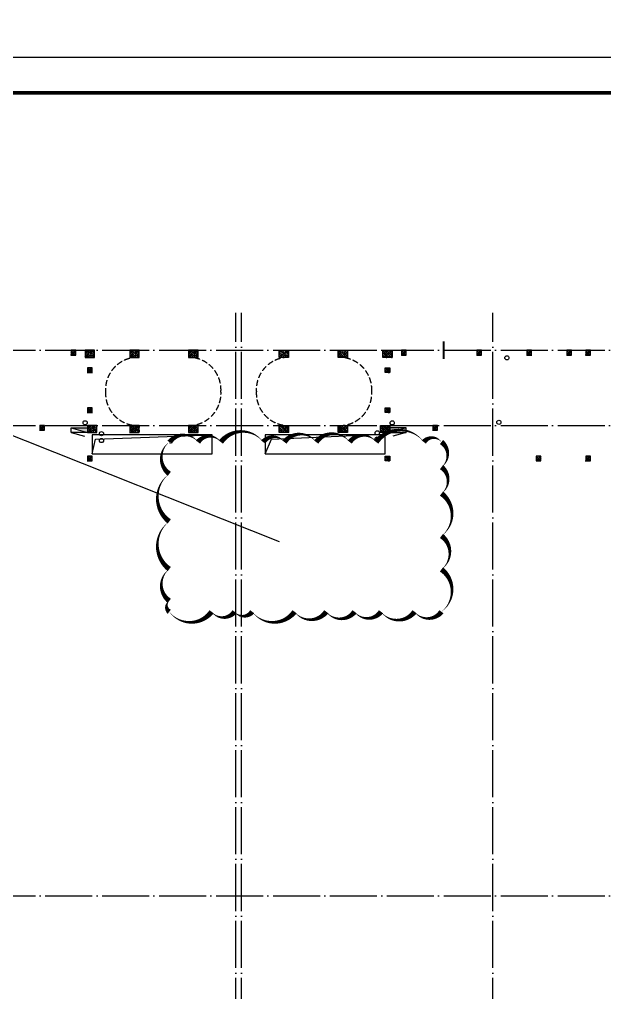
# Model space of a CAD drawing. Extents: x 6843040 to 15500510, y -6507076 to -4940511.
# Drawn here: x 8423146 to 8448012, y -5514608 to -5473236 of the extents above; entities that cross this region are included whole.
import ezdxf

# ---------------------------------------------------------------- set-up
doc = ezdxf.new("R2010")
doc.units = 0
doc.header["$LTSCALE"] = 1000
doc.header["$MEASUREMENT"] = 0
doc.linetypes.add('DASH', pattern=[0.35, 0.25, -0.1])
doc.linetypes.add('DOTE', pattern=[2.42, 2, -0.2, 0.02, -0.2])
for name, color, linetype in [('COLUMN', 10, 'Continuous'), ('DIM_IDEN', 3, 'Continuous'), ('DOTE', 8, 'DOTE'), ('E_LINE_6', 11, 'Continuous'), ('EQUIP_消火栓', 7, 'Continuous'), ('FLOOR', 9, 'Continuous'), ('plan-1', 40, 'Continuous'), ('PUB_HATCH', 8, 'Continuous'), ('PUB_TITLE', 4, 'Continuous'), ('VPIPE-消防', 1, 'Continuous'), ('VPIPE-雨水', 4, 'Continuous'), ('建筑细线', 5, 'Continuous')]:
    doc.layers.add(name, color=color, linetype=linetype)
doc.layers.add('DIM_MODI', color=6, linetype='Continuous', plot=False)
pattern_1 = [(134.999998, (-1383999.98, 14642.64), (-44.194175, -44.194172), []), (140, (-1383999.98, 14642.64), (15.68804, 179.315045), [18.75, -206.25]), (85, (-1383999.98, 14642.64), (-188.048035, -34.68783), [15, -165]), (190.4514, (-1383998.67, 14657.58), (-172.35988, 144.62735), [15.93505, -175.28553]), (136.1842, (-1384049.98, 14642.64), (41.37976, 266.81026), [28.125, -309.375]), (186.6356, (-1384046.53, 14664.87), (-243.52946, 233.66568), [23.90257, -262.92825]), (81.1842, (-1384049.98, 14642.64), (-243.52964, 233.6655), [22.5, -247.5]), (111, (-1384037.48, 14667.64), (100.65473, 149.22676), [18.75, -206.25]), (56, (-1384037.48, 14667.64), (-181.28751, 60.82884), [15, -165]), (161.4514, (-1384029.1, 14680.07), (-80.63262, 210.05566), [15.93505, -175.28553]), (127.499998, (-1383999.98, 14642.64), (-83.223463, 3.039967), [0, -163, 0, -167.5, 0, -165.625]), (97.499998, (-1383999.98, 14642.64), (-98.602926, 65.767388), [0, -95.5, 0, -159.25, 0, -63.125]), (57.499998, (-1383999.98, 14586.89), (5.638722, 133.455609), [0, -62.5, 0, -195, 0, -258.75]), (47.499998, (-1383999.98, 14561.89), (-25.02624, 145.796543), [0, -81.25, 0, -129.5, 0, -183.75])]
pattern_2 = [(134.999998, (-1383999.98, 12942.64), (-44.194175, -44.194172), []), (140, (-1383999.98, 12942.64), (15.68804, 179.315045), [18.75, -206.25]), (85, (-1383999.98, 12942.64), (-188.048035, -34.68783), [15, -165]), (190.4514, (-1383998.67, 12957.58), (-172.35988, 144.62735), [15.93505, -175.28553]), (136.1842, (-1384049.98, 12942.64), (41.37976, 266.81026), [28.125, -309.375]), (186.6356, (-1384046.53, 12964.87), (-243.52946, 233.66568), [23.90257, -262.92825]), (81.1842, (-1384049.98, 12942.64), (-243.52964, 233.6655), [22.5, -247.5]), (111, (-1384037.48, 12967.64), (100.65473, 149.22676), [18.75, -206.25]), (56, (-1384037.48, 12967.64), (-181.28751, 60.82884), [15, -165]), (161.4514, (-1384029.1, 12980.07), (-80.63262, 210.05566), [15.93505, -175.28553]), (127.499998, (-1383999.98, 12942.64), (-83.223463, 3.039967), [0, -163, 0, -167.5, 0, -165.625]), (97.499998, (-1383999.98, 12942.64), (-98.602926, 65.767388), [0, -95.5, 0, -159.25, 0, -63.125]), (57.499998, (-1383999.98, 12886.89), (5.638722, 133.455609), [0, -62.5, 0, -195, 0, -258.75]), (47.499998, (-1383999.98, 12861.89), (-25.02624, 145.796543), [0, -81.25, 0, -129.5, 0, -183.75])]
pattern_3 = [(134.999998, (-1383999.98, 12092.64), (-44.194175, -44.194172), []), (140, (-1383999.98, 12092.64), (15.68804, 179.315045), [18.75, -206.25]), (85, (-1383999.98, 12092.64), (-188.048035, -34.68783), [15, -165]), (190.4514, (-1383998.67, 12107.58), (-172.35988, 144.62735), [15.93505, -175.28553]), (136.1842, (-1384049.98, 12092.64), (41.37976, 266.81026), [28.125, -309.375]), (186.6356, (-1384046.53, 12114.87), (-243.52946, 233.66568), [23.90257, -262.92825]), (81.1842, (-1384049.98, 12092.64), (-243.52964, 233.6655), [22.5, -247.5]), (111, (-1384037.48, 12117.64), (100.65473, 149.22676), [18.75, -206.25]), (56, (-1384037.48, 12117.64), (-181.28751, 60.82884), [15, -165]), (161.4514, (-1384029.1, 12130.07), (-80.63262, 210.05566), [15.93505, -175.28553]), (127.499998, (-1383999.98, 12092.64), (-83.223463, 3.039967), [0, -163, 0, -167.5, 0, -165.625]), (97.499998, (-1383999.98, 12092.64), (-98.602926, 65.767388), [0, -95.5, 0, -159.25, 0, -63.125]), (57.499998, (-1383999.98, 12036.89), (5.638722, 133.455609), [0, -62.5, 0, -195, 0, -258.75]), (47.499998, (-1383999.98, 12011.89), (-25.02624, 145.796543), [0, -81.25, 0, -129.5, 0, -183.75])]
pattern_4 = [(134.999998, (-1384100.3, 15292.64), (-44.194175, -44.194172), []), (140, (-1384100.3, 15292.64), (15.68804, 179.315045), [18.75, -206.25]), (85, (-1384100.3, 15292.64), (-188.048035, -34.68783), [15, -165]), (190.4514, (-1384099, 15307.58), (-172.35988, 144.62735), [15.93505, -175.28553]), (136.1842, (-1384150.3, 15292.64), (41.37976, 266.81026), [28.125, -309.375]), (186.6356, (-1384146.85, 15314.87), (-243.52946, 233.66568), [23.90257, -262.92825]), (81.1842, (-1384150.3, 15292.64), (-243.52964, 233.6655), [22.5, -247.5]), (111, (-1384137.8, 15317.64), (100.65473, 149.22676), [18.75, -206.25]), (56, (-1384137.8, 15317.64), (-181.28751, 60.82884), [15, -165]), (161.4514, (-1384129.42, 15330.07), (-80.63262, 210.05566), [15.93505, -175.28553]), (127.499998, (-1384100.3, 15292.64), (-83.223463, 3.039967), [0, -163, 0, -167.5, 0, -165.625]), (97.499998, (-1384100.3, 15292.64), (-98.602926, 65.767388), [0, -95.5, 0, -159.25, 0, -63.125]), (57.499998, (-1384100.3, 15236.89), (5.638722, 133.455609), [0, -62.5, 0, -195, 0, -258.75]), (47.499998, (-1384100.3, 15211.89), (-25.02624, 145.796543), [0, -81.25, 0, -129.5, 0, -183.75])]
pattern_5 = [(134.999998, (-1382200.3, 15292.64), (-44.194175, -44.194172), []), (140, (-1382200.3, 15292.64), (15.68804, 179.315045), [18.75, -206.25]), (85, (-1382200.3, 15292.64), (-188.048035, -34.68783), [15, -165]), (190.4514, (-1382199, 15307.58), (-172.35988, 144.62735), [15.93505, -175.28553]), (136.1842, (-1382250.3, 15292.64), (41.37976, 266.81026), [28.125, -309.375]), (186.6356, (-1382246.85, 15314.87), (-243.52946, 233.66568), [23.90257, -262.92825]), (81.1842, (-1382250.3, 15292.64), (-243.52964, 233.6655), [22.5, -247.5]), (111, (-1382237.8, 15317.64), (100.65473, 149.22676), [18.75, -206.25]), (56, (-1382237.8, 15317.64), (-181.28751, 60.82884), [15, -165]), (161.4514, (-1382229.42, 15330.07), (-80.63262, 210.05566), [15.93505, -175.28553]), (127.499998, (-1382200.3, 15292.64), (-83.223463, 3.039967), [0, -163, 0, -167.5, 0, -165.625]), (97.499998, (-1382200.3, 15292.64), (-98.602926, 65.767388), [0, -95.5, 0, -159.25, 0, -63.125]), (57.499998, (-1382200.3, 15236.89), (5.638722, 133.455609), [0, -62.5, 0, -195, 0, -258.75]), (47.499998, (-1382200.3, 15211.89), (-25.02624, 145.796543), [0, -81.25, 0, -129.5, 0, -183.75])]
pattern_6 = [(134.999998, (-1382200.3, 12092.64), (-44.194175, -44.194172), []), (140, (-1382200.3, 12092.64), (15.68804, 179.315045), [18.75, -206.25]), (85, (-1382200.3, 12092.64), (-188.048035, -34.68783), [15, -165]), (190.4514, (-1382199, 12107.58), (-172.35988, 144.62735), [15.93505, -175.28553]), (136.1842, (-1382250.3, 12092.64), (41.37976, 266.81026), [28.125, -309.375]), (186.6356, (-1382246.85, 12114.87), (-243.52946, 233.66568), [23.90257, -262.92825]), (81.1842, (-1382250.3, 12092.64), (-243.52964, 233.6655), [22.5, -247.5]), (111, (-1382237.8, 12117.64), (100.65473, 149.22676), [18.75, -206.25]), (56, (-1382237.8, 12117.64), (-181.28751, 60.82884), [15, -165]), (161.4514, (-1382229.42, 12130.07), (-80.63262, 210.05566), [15.93505, -175.28553]), (127.499998, (-1382200.3, 12092.64), (-83.223463, 3.039967), [0, -163, 0, -167.5, 0, -165.625]), (97.499998, (-1382200.3, 12092.64), (-98.602926, 65.767388), [0, -95.5, 0, -159.25, 0, -63.125]), (57.499998, (-1382200.3, 12036.89), (5.638722, 133.455609), [0, -62.5, 0, -195, 0, -258.75]), (47.499998, (-1382200.3, 12011.89), (-25.02624, 145.796543), [0, -81.25, 0, -129.5, 0, -183.75])]
pattern_7 = [(134.999998, (-1379700.3, 15292.64), (-44.194175, -44.194172), []), (140, (-1379700.3, 15292.64), (15.68804, 179.315045), [18.75, -206.25]), (85, (-1379700.3, 15292.64), (-188.048035, -34.68783), [15, -165]), (190.4514, (-1379699, 15307.58), (-172.35988, 144.62735), [15.93505, -175.28553]), (136.1842, (-1379750.3, 15292.64), (41.37976, 266.81026), [28.125, -309.375]), (186.6356, (-1379746.85, 15314.87), (-243.52946, 233.66568), [23.90257, -262.92825]), (81.1842, (-1379750.3, 15292.64), (-243.52964, 233.6655), [22.5, -247.5]), (111, (-1379737.8, 15317.64), (100.65473, 149.22676), [18.75, -206.25]), (56, (-1379737.8, 15317.64), (-181.28751, 60.82884), [15, -165]), (161.4514, (-1379729.41, 15330.07), (-80.63262, 210.05566), [15.93505, -175.28553]), (127.499998, (-1379700.3, 15292.64), (-83.223463, 3.039967), [0, -163, 0, -167.5, 0, -165.625]), (97.499998, (-1379700.3, 15292.64), (-98.602926, 65.767388), [0, -95.5, 0, -159.25, 0, -63.125]), (57.499998, (-1379700.3, 15236.89), (5.638722, 133.455609), [0, -62.5, 0, -195, 0, -258.75]), (47.499998, (-1379700.3, 15211.89), (-25.02624, 145.796543), [0, -81.25, 0, -129.5, 0, -183.75])]
pattern_8 = [(134.999998, (-1379700.3, 12092.64), (-44.194175, -44.194172), []), (140, (-1379700.3, 12092.64), (15.68804, 179.315045), [18.75, -206.25]), (85, (-1379700.3, 12092.64), (-188.048035, -34.68783), [15, -165]), (190.4514, (-1379699, 12107.58), (-172.35988, 144.62735), [15.93505, -175.28553]), (136.1842, (-1379750.3, 12092.64), (41.37976, 266.81026), [28.125, -309.375]), (186.6356, (-1379746.85, 12114.87), (-243.52946, 233.66568), [23.90257, -262.92825]), (81.1842, (-1379750.3, 12092.64), (-243.52964, 233.6655), [22.5, -247.5]), (111, (-1379737.8, 12117.64), (100.65473, 149.22676), [18.75, -206.25]), (56, (-1379737.8, 12117.64), (-181.28751, 60.82884), [15, -165]), (161.4514, (-1379729.41, 12130.07), (-80.63262, 210.05566), [15.93505, -175.28553]), (127.499998, (-1379700.3, 12092.64), (-83.223463, 3.039967), [0, -163, 0, -167.5, 0, -165.625]), (97.499998, (-1379700.3, 12092.64), (-98.602926, 65.767388), [0, -95.5, 0, -159.25, 0, -63.125]), (57.499998, (-1379700.3, 12036.89), (5.638722, 133.455609), [0, -62.5, 0, -195, 0, -258.75]), (47.499998, (-1379700.3, 12011.89), (-25.02624, 145.796543), [0, -81.25, 0, -129.5, 0, -183.75])]

# ---------------------------------------------------------------- blocks, each defined once
blk = doc.blocks.new('二层墙剖切符号')
at = {"layer": 'DIM_IDEN', "const_width": 75}
blk.add_lwpolyline([(7722709, -5487675), (7722709, -5486925)], dxfattribs=at)
blk = doc.blocks.new('3~4构造柱')
at = {"layer": 'PUB_HATCH'}
h = blk.add_hatch(dxfattribs=at)
h.set_pattern_fill('钢筋混凝土', color=256, scale=25, angle=90, style=0)
h.set_pattern_definition([(134.999998, (-1384700.3, 15392.63), (-44.194175, -44.194172), []), (140, (-1384700.3, 15392.63), (15.68804, 179.315045), [18.75, -206.25]), (85, (-1384700.3, 15392.63), (-188.048035, -34.68783), [15, -165]), (190.4514, (-1384699, 15407.57), (-172.35988, 144.62735), [15.93505, -175.28553]), (136.1842, (-1384750.3, 15392.63), (41.37976, 266.81026), [28.125, -309.375]), (186.6356, (-1384746.85, 15414.86), (-243.52946, 233.66568), [23.90257, -262.92825]), (81.1842, (-1384750.3, 15392.63), (-243.52964, 233.6655), [22.5, -247.5]), (111, (-1384737.8, 15417.63), (100.65473, 149.22676), [18.75, -206.25]), (56, (-1384737.8, 15417.63), (-181.28751, 60.82884), [15, -165]), (161.4514, (-1384729.41, 15430.07), (-80.63262, 210.05566), [15.93505, -175.28553]), (127.499998, (-1384700.3, 15392.63), (-83.223463, 3.039967), [0, -163, 0, -167.5, 0, -165.625]), (97.499998, (-1384700.3, 15392.63), (-98.602926, 65.767388), [0, -95.5, 0, -159.25, 0, -63.125]), (57.499998, (-1384700.3, 15336.88), (5.638722, 133.455609), [0, -62.5, 0, -195, 0, -258.75]), (47.499998, (-1384700.3, 15311.88), (-25.02624, 145.796543), [0, -81.25, 0, -129.5, 0, -183.75])])
edge = h.paths.add_edge_path()
edge.add_line((-1078284, 282874), (-1078484, 282874))
edge.add_line((-1078284, 282874), (-1078284, 283074))
edge.add_line((-1078284, 283074), (-1078484, 283074))
edge.add_line((-1078484, 283074), (-1078484, 282874))
h = blk.add_hatch(dxfattribs=at)
h.set_pattern_fill('钢筋混凝土', color=256, scale=25, angle=90, style=0)
h.set_pattern_definition(pattern_4)
edge = h.paths.add_edge_path()
edge.add_line((-1077484, 282774), (-1077884, 282774))
edge.add_line((-1077484, 282774), (-1077484, 283074))
edge.add_line((-1077484, 283074), (-1077884, 283074))
edge.add_line((-1077884, 283074), (-1077884, 282774))
h = blk.add_hatch(dxfattribs=at)
h.set_pattern_fill('钢筋混凝土', color=256, scale=25, angle=90, style=0)
h.set_pattern_definition(pattern_5)
edge = h.paths.add_edge_path()
edge.add_line((-1075584, 282774), (-1075984, 282774))
edge.add_line((-1075584, 282774), (-1075584, 283074))
edge.add_line((-1075584, 283074), (-1075984, 283074))
edge.add_line((-1075984, 283074), (-1075984, 282774))
h = blk.add_hatch(dxfattribs=at)
h.set_pattern_fill('钢筋混凝土', color=256, scale=25, angle=90, style=0)
h.set_pattern_definition(pattern_7)
edge = h.paths.add_edge_path()
edge.add_line((-1073084, 282774), (-1073484, 282774))
edge.add_line((-1073084, 282774), (-1073084, 283074))
edge.add_line((-1073084, 283074), (-1073484, 283074))
edge.add_line((-1073484, 283074), (-1073484, 282774))
h = blk.add_hatch(dxfattribs=at)
h.set_pattern_fill('钢筋混凝土', color=256, scale=25, angle=90, style=0)
h.set_pattern_definition(pattern_7)
edge = h.paths.add_edge_path()
edge.add_line((-1069634, 282774), (-1069234, 282774))
edge.add_line((-1069634, 282774), (-1069634, 283074))
edge.add_line((-1069634, 283074), (-1069234, 283074))
edge.add_line((-1069234, 283074), (-1069234, 282774))
h = blk.add_hatch(dxfattribs=at)
h.set_pattern_fill('钢筋混凝土', color=256, scale=25, angle=90, style=0)
h.set_pattern_definition(pattern_5)
edge = h.paths.add_edge_path()
edge.add_line((-1067134, 282774), (-1066734, 282774))
edge.add_line((-1067134, 282774), (-1067134, 283074))
edge.add_line((-1067134, 283074), (-1066734, 283074))
edge.add_line((-1066734, 283074), (-1066734, 282774))
h = blk.add_hatch(dxfattribs=at)
h.set_pattern_fill('钢筋混凝土', color=256, scale=25, angle=90, style=0)
h.set_pattern_definition(pattern_4)
edge = h.paths.add_edge_path()
edge.add_line((-1065234, 282774), (-1064834, 282774))
edge.add_line((-1065234, 282774), (-1065234, 283074))
edge.add_line((-1065234, 283074), (-1064834, 283074))
edge.add_line((-1064834, 283074), (-1064834, 282774))
h = blk.add_hatch(dxfattribs=at)
h.set_pattern_fill('钢筋混凝土', color=256, scale=25, angle=90, style=0)
h.set_pattern_definition([(134.999998, (-1370650.3, 15392.63), (-44.194175, -44.194172), []), (140, (-1370650.3, 15392.63), (15.68804, 179.315045), [18.75, -206.25]), (85, (-1370650.3, 15392.63), (-188.048035, -34.68783), [15, -165]), (190.4514, (-1370649, 15407.57), (-172.35988, 144.62735), [15.93505, -175.28553]), (136.1842, (-1370700.3, 15392.63), (41.37976, 266.81026), [28.125, -309.375]), (186.6356, (-1370696.85, 15414.86), (-243.52946, 233.66568), [23.90257, -262.92825]), (81.1842, (-1370700.3, 15392.63), (-243.52964, 233.6655), [22.5, -247.5]), (111, (-1370687.8, 15417.63), (100.65473, 149.22676), [18.75, -206.25]), (56, (-1370687.8, 15417.63), (-181.28751, 60.82884), [15, -165]), (161.4514, (-1370679.42, 15430.07), (-80.63262, 210.05566), [15.93505, -175.28553]), (127.499998, (-1370650.3, 15392.63), (-83.223463, 3.039967), [0, -163, 0, -167.5, 0, -165.625]), (97.499998, (-1370650.3, 15392.63), (-98.602926, 65.767388), [0, -95.5, 0, -159.25, 0, -63.125]), (57.499998, (-1370650.3, 15336.88), (5.638722, 133.455609), [0, -62.5, 0, -195, 0, -258.75]), (47.499998, (-1370650.3, 15311.88), (-25.02624, 145.796543), [0, -81.25, 0, -129.5, 0, -183.75])])
edge = h.paths.add_edge_path()
edge.add_line((-1064234, 282874), (-1064434, 282874))
edge.add_line((-1064234, 282874), (-1064234, 283074))
edge.add_line((-1064234, 283074), (-1064434, 283074))
edge.add_line((-1064434, 283074), (-1064434, 282874))
h = blk.add_hatch(dxfattribs=at)
h.set_pattern_fill('钢筋混凝土', color=256, scale=25, angle=90, style=0)
h.set_pattern_definition([(134.999998, (-1367450.3, 15392.63), (-44.194175, -44.194172), []), (140, (-1367450.3, 15392.63), (15.68804, 179.315045), [18.75, -206.25]), (85, (-1367450.3, 15392.63), (-188.048035, -34.68783), [15, -165]), (190.4514, (-1367449, 15407.57), (-172.35988, 144.62735), [15.93505, -175.28553]), (136.1842, (-1367500.3, 15392.63), (41.37976, 266.81026), [28.125, -309.375]), (186.6356, (-1367496.85, 15414.86), (-243.52946, 233.66568), [23.90257, -262.92825]), (81.1842, (-1367500.3, 15392.63), (-243.52964, 233.6655), [22.5, -247.5]), (111, (-1367487.8, 15417.63), (100.65473, 149.22676), [18.75, -206.25]), (56, (-1367487.8, 15417.63), (-181.28751, 60.82884), [15, -165]), (161.4514, (-1367479.42, 15430.07), (-80.63262, 210.05566), [15.93505, -175.28553]), (127.499998, (-1367450.3, 15392.63), (-83.223463, 3.039967), [0, -163, 0, -167.5, 0, -165.625]), (97.499998, (-1367450.3, 15392.63), (-98.602926, 65.767388), [0, -95.5, 0, -159.25, 0, -63.125]), (57.499998, (-1367450.3, 15336.88), (5.638722, 133.455609), [0, -62.5, 0, -195, 0, -258.75]), (47.499998, (-1367450.3, 15311.88), (-25.02624, 145.796543), [0, -81.25, 0, -129.5, 0, -183.75])])
edge = h.paths.add_edge_path()
edge.add_line((-1061034, 282874), (-1061234, 282874))
edge.add_line((-1061034, 282874), (-1061034, 283074))
edge.add_line((-1061034, 283074), (-1061234, 283074))
edge.add_line((-1061234, 283074), (-1061234, 282874))
h = blk.add_hatch(dxfattribs=at)
h.set_pattern_fill('钢筋混凝土', color=256, scale=25, angle=90, style=0)
h.set_pattern_definition([(134.999998, (-1365325.3, 15392.64), (-44.194175, -44.194172), []), (140, (-1365325.3, 15392.64), (15.68804, 179.315045), [18.75, -206.25]), (85, (-1365325.3, 15392.64), (-188.048035, -34.68783), [15, -165]), (190.4514, (-1365324, 15407.58), (-172.35988, 144.62735), [15.93505, -175.28553]), (136.1842, (-1365375.3, 15392.64), (41.37976, 266.81026), [28.125, -309.375]), (186.6356, (-1365371.85, 15414.87), (-243.52946, 233.66568), [23.90257, -262.92825]), (81.1842, (-1365375.3, 15392.64), (-243.52964, 233.6655), [22.5, -247.5]), (111, (-1365362.8, 15417.64), (100.65473, 149.22676), [18.75, -206.25]), (56, (-1365362.8, 15417.64), (-181.28751, 60.82884), [15, -165]), (161.4514, (-1365354.41, 15430.07), (-80.63262, 210.05566), [15.93505, -175.28553]), (127.499998, (-1365325.3, 15392.64), (-83.223463, 3.039967), [0, -163, 0, -167.5, 0, -165.625]), (97.499998, (-1365325.3, 15392.64), (-98.602926, 65.767388), [0, -95.5, 0, -159.25, 0, -63.125]), (57.499998, (-1365325.3, 15336.89), (5.638722, 133.455609), [0, -62.5, 0, -195, 0, -258.75]), (47.499998, (-1365325.3, 15311.89), (-25.02624, 145.796543), [0, -81.25, 0, -129.5, 0, -183.75])])
edge = h.paths.add_edge_path()
edge.add_line((-1058909, 282874), (-1059109, 282874))
edge.add_line((-1058909, 282874), (-1058909, 283074))
edge.add_line((-1058909, 283074), (-1059109, 283074))
edge.add_line((-1059109, 283074), (-1059109, 282874))
h = blk.add_hatch(dxfattribs=at)
h.set_pattern_fill('钢筋混凝土', color=256, scale=25, angle=90, style=0)
h.set_pattern_definition([(134.999998, (-1363625.3, 15392.64), (-44.194175, -44.194172), []), (140, (-1363625.3, 15392.64), (15.68804, 179.315045), [18.75, -206.25]), (85, (-1363625.3, 15392.64), (-188.048035, -34.68783), [15, -165]), (190.4514, (-1363624, 15407.58), (-172.35988, 144.62735), [15.93505, -175.28553]), (136.1842, (-1363675.3, 15392.64), (41.37976, 266.81026), [28.125, -309.375]), (186.6356, (-1363671.85, 15414.87), (-243.52946, 233.66568), [23.90257, -262.92825]), (81.1842, (-1363675.3, 15392.64), (-243.52964, 233.6655), [22.5, -247.5]), (111, (-1363662.8, 15417.64), (100.65473, 149.22676), [18.75, -206.25]), (56, (-1363662.8, 15417.64), (-181.28751, 60.82884), [15, -165]), (161.4514, (-1363654.41, 15430.07), (-80.63262, 210.05566), [15.93505, -175.28553]), (127.499998, (-1363625.3, 15392.64), (-83.223463, 3.039967), [0, -163, 0, -167.5, 0, -165.625]), (97.499998, (-1363625.3, 15392.64), (-98.602926, 65.767388), [0, -95.5, 0, -159.25, 0, -63.125]), (57.499998, (-1363625.3, 15336.89), (5.638722, 133.455609), [0, -62.5, 0, -195, 0, -258.75]), (47.499998, (-1363625.3, 15311.89), (-25.02624, 145.796543), [0, -81.25, 0, -129.5, 0, -183.75])])
edge = h.paths.add_edge_path()
edge.add_line((-1057209, 282874), (-1057409, 282874))
edge.add_line((-1057209, 282874), (-1057209, 283074))
edge.add_line((-1057209, 283074), (-1057409, 283074))
edge.add_line((-1057409, 283074), (-1057409, 282874))
h = blk.add_hatch(dxfattribs=at)
h.set_pattern_fill('钢筋混凝土', color=256, scale=25, angle=90, style=0)
h.set_pattern_definition([(134.999998, (-1362825.3, 15392.63), (-44.194175, -44.194172), []), (140, (-1362825.3, 15392.63), (15.68804, 179.315045), [18.75, -206.25]), (85, (-1362825.3, 15392.63), (-188.048035, -34.68783), [15, -165]), (190.4514, (-1362824, 15407.57), (-172.35988, 144.62735), [15.93505, -175.28553]), (136.1842, (-1362875.3, 15392.63), (41.37976, 266.81026), [28.125, -309.375]), (186.6356, (-1362871.85, 15414.86), (-243.52946, 233.66568), [23.90257, -262.92825]), (81.1842, (-1362875.3, 15392.63), (-243.52964, 233.6655), [22.5, -247.5]), (111, (-1362862.8, 15417.63), (100.65473, 149.22676), [18.75, -206.25]), (56, (-1362862.8, 15417.63), (-181.28751, 60.82884), [15, -165]), (161.4514, (-1362854.41, 15430.07), (-80.63262, 210.05566), [15.93505, -175.28553]), (127.499998, (-1362825.3, 15392.63), (-83.223463, 3.039967), [0, -163, 0, -167.5, 0, -165.625]), (97.499998, (-1362825.3, 15392.63), (-98.602926, 65.767388), [0, -95.5, 0, -159.25, 0, -63.125]), (57.499998, (-1362825.3, 15336.88), (5.638722, 133.455609), [0, -62.5, 0, -195, 0, -258.75]), (47.499998, (-1362825.3, 15311.88), (-25.02624, 145.796543), [0, -81.25, 0, -129.5, 0, -183.75])])
edge = h.paths.add_edge_path()
edge.add_line((-1056409, 282874), (-1056609, 282874))
edge.add_line((-1056409, 282874), (-1056409, 283074))
edge.add_line((-1056409, 283074), (-1056609, 283074))
edge.add_line((-1056609, 283074), (-1056609, 282874))
h = blk.add_hatch(dxfattribs=at)
h.set_pattern_fill('钢筋混凝土', color=256, scale=25, angle=90, style=0)
h.set_pattern_definition(pattern_1)
edge = h.paths.add_edge_path()
edge.add_line((-1077584, 282124), (-1077784, 282124))
edge.add_line((-1077584, 282124), (-1077584, 282324))
edge.add_line((-1077584, 282324), (-1077784, 282324))
edge.add_line((-1077784, 282324), (-1077784, 282124))
h = blk.add_hatch(dxfattribs=at)
h.set_pattern_fill('钢筋混凝土', color=256, scale=25, angle=90, style=0)
h.set_pattern_definition(pattern_1)
edge = h.paths.add_edge_path()
edge.add_line((-1065134, 282124), (-1064934, 282124))
edge.add_line((-1065134, 282124), (-1065134, 282324))
edge.add_line((-1065134, 282324), (-1064934, 282324))
edge.add_line((-1064934, 282324), (-1064934, 282124))
h = blk.add_hatch(dxfattribs=at)
h.set_pattern_fill('钢筋混凝土', color=256, scale=25, angle=90, style=0)
h.set_pattern_definition(pattern_2)
edge = h.paths.add_edge_path()
edge.add_line((-1077584, 280424), (-1077784, 280424))
edge.add_line((-1077584, 280424), (-1077584, 280624))
edge.add_line((-1077584, 280624), (-1077784, 280624))
edge.add_line((-1077784, 280624), (-1077784, 280424))
h = blk.add_hatch(dxfattribs=at)
h.set_pattern_fill('钢筋混凝土', color=256, scale=25, angle=90, style=0)
h.set_pattern_definition(pattern_2)
edge = h.paths.add_edge_path()
edge.add_line((-1065134, 280424), (-1064934, 280424))
edge.add_line((-1065134, 280424), (-1065134, 280624))
edge.add_line((-1065134, 280624), (-1064934, 280624))
edge.add_line((-1064934, 280624), (-1064934, 280424))
h = blk.add_hatch(dxfattribs=at)
h.set_pattern_fill('钢筋混凝土', color=256, scale=25, angle=90, style=0)
h.set_pattern_definition([(134.999998, (-1386025.3, 12192.64), (-44.194175, -44.194172), []), (140, (-1386025.3, 12192.64), (15.68804, 179.315045), [18.75, -206.25]), (85, (-1386025.3, 12192.64), (-188.048035, -34.68783), [15, -165]), (190.4514, (-1386023.99, 12207.58), (-172.35988, 144.62735), [15.93505, -175.28553]), (136.1842, (-1386075.3, 12192.64), (41.37976, 266.81026), [28.125, -309.375]), (186.6356, (-1386071.85, 12214.87), (-243.52946, 233.66568), [23.90257, -262.92825]), (81.1842, (-1386075.3, 12192.64), (-243.52964, 233.6655), [22.5, -247.5]), (111, (-1386062.8, 12217.64), (100.65473, 149.22676), [18.75, -206.25]), (56, (-1386062.8, 12217.64), (-181.28751, 60.82884), [15, -165]), (161.4514, (-1386054.41, 12230.07), (-80.63262, 210.05566), [15.93505, -175.28553]), (127.499998, (-1386025.3, 12192.64), (-83.223463, 3.039967), [0, -163, 0, -167.5, 0, -165.625]), (97.499998, (-1386025.3, 12192.64), (-98.602926, 65.767388), [0, -95.5, 0, -159.25, 0, -63.125]), (57.499998, (-1386025.3, 12136.89), (5.638722, 133.455609), [0, -62.5, 0, -195, 0, -258.75]), (47.499998, (-1386025.3, 12111.89), (-25.02624, 145.796543), [0, -81.25, 0, -129.5, 0, -183.75])])
edge = h.paths.add_edge_path()
edge.add_line((-1079609, 279674), (-1079809, 279674))
edge.add_line((-1079609, 279674), (-1079609, 279874))
edge.add_line((-1079609, 279874), (-1079809, 279874))
edge.add_line((-1079809, 279874), (-1079809, 279674))
h = blk.add_hatch(dxfattribs=at)
h.set_pattern_fill('钢筋混凝土', color=256, scale=25, angle=90, style=0)
h.set_pattern_definition(pattern_3)
edge = h.paths.add_edge_path()
edge.add_line((-1077384, 279574), (-1077784, 279574))
edge.add_line((-1077384, 279574), (-1077384, 279874))
edge.add_line((-1077384, 279874), (-1077784, 279874))
edge.add_line((-1077784, 279874), (-1077784, 279574))
h = blk.add_hatch(dxfattribs=at)
h.set_pattern_fill('钢筋混凝土', color=256, scale=25, angle=90, style=0)
h.set_pattern_definition(pattern_6)
edge = h.paths.add_edge_path()
edge.add_line((-1075584, 279574), (-1075984, 279574))
edge.add_line((-1075584, 279574), (-1075584, 279874))
edge.add_line((-1075584, 279874), (-1075984, 279874))
edge.add_line((-1075984, 279874), (-1075984, 279574))
h = blk.add_hatch(dxfattribs=at)
h.set_pattern_fill('钢筋混凝土', color=256, scale=25, angle=90, style=0)
h.set_pattern_definition(pattern_8)
edge = h.paths.add_edge_path()
edge.add_line((-1073084, 279574), (-1073484, 279574))
edge.add_line((-1073084, 279574), (-1073084, 279874))
edge.add_line((-1073084, 279874), (-1073484, 279874))
edge.add_line((-1073484, 279874), (-1073484, 279574))
h = blk.add_hatch(dxfattribs=at)
h.set_pattern_fill('钢筋混凝土', color=256, scale=25, angle=90, style=0)
h.set_pattern_definition(pattern_8)
edge = h.paths.add_edge_path()
edge.add_line((-1069634, 279574), (-1069234, 279574))
edge.add_line((-1069634, 279574), (-1069634, 279874))
edge.add_line((-1069634, 279874), (-1069234, 279874))
edge.add_line((-1069234, 279874), (-1069234, 279574))
h = blk.add_hatch(dxfattribs=at)
h.set_pattern_fill('钢筋混凝土', color=256, scale=25, angle=90, style=0)
h.set_pattern_definition(pattern_6)
edge = h.paths.add_edge_path()
edge.add_line((-1067134, 279574), (-1066734, 279574))
edge.add_line((-1067134, 279574), (-1067134, 279874))
edge.add_line((-1067134, 279874), (-1066734, 279874))
edge.add_line((-1066734, 279874), (-1066734, 279574))
h = blk.add_hatch(dxfattribs=at)
h.set_pattern_fill('钢筋混凝土', color=256, scale=25, angle=90, style=0)
h.set_pattern_definition(pattern_3)
edge = h.paths.add_edge_path()
edge.add_line((-1065334, 279574), (-1064934, 279574))
edge.add_line((-1065334, 279574), (-1065334, 279874))
edge.add_line((-1065334, 279874), (-1064934, 279874))
edge.add_line((-1064934, 279874), (-1064934, 279574))
h = blk.add_hatch(dxfattribs=at)
h.set_pattern_fill('钢筋混凝土', color=256, scale=25, angle=90, style=0)
h.set_pattern_definition([(134.999998, (-1369325.3, 12192.63), (-44.194175, -44.194172), []), (140, (-1369325.3, 12192.63), (15.68804, 179.315045), [18.75, -206.25]), (85, (-1369325.3, 12192.63), (-188.048035, -34.68783), [15, -165]), (190.4514, (-1369324, 12207.57), (-172.35988, 144.62735), [15.93505, -175.28553]), (136.1842, (-1369375.3, 12192.63), (41.37976, 266.81026), [28.125, -309.375]), (186.6356, (-1369371.85, 12214.86), (-243.52946, 233.66568), [23.90257, -262.92825]), (81.1842, (-1369375.3, 12192.63), (-243.52964, 233.6655), [22.5, -247.5]), (111, (-1369362.8, 12217.63), (100.65473, 149.22676), [18.75, -206.25]), (56, (-1369362.8, 12217.63), (-181.28751, 60.82884), [15, -165]), (161.4514, (-1369354.42, 12230.07), (-80.63262, 210.05566), [15.93505, -175.28553]), (127.499998, (-1369325.3, 12192.63), (-83.223463, 3.039967), [0, -163, 0, -167.5, 0, -165.625]), (97.499998, (-1369325.3, 12192.63), (-98.602926, 65.767388), [0, -95.5, 0, -159.25, 0, -63.125]), (57.499998, (-1369325.3, 12136.88), (5.638722, 133.455609), [0, -62.5, 0, -195, 0, -258.75]), (47.499998, (-1369325.3, 12111.88), (-25.02624, 145.796543), [0, -81.25, 0, -129.5, 0, -183.75])])
edge = h.paths.add_edge_path()
edge.add_line((-1062909, 279674), (-1063109, 279674))
edge.add_line((-1062909, 279674), (-1062909, 279874))
edge.add_line((-1062909, 279874), (-1063109, 279874))
edge.add_line((-1063109, 279874), (-1063109, 279674))
h = blk.add_hatch(dxfattribs=at)
h.set_pattern_fill('钢筋混凝土', color=256, scale=25, angle=90, style=0)
h.set_pattern_definition([(134.999998, (-1383999.98, 10892.64), (-44.194175, -44.194172), []), (140, (-1383999.98, 10892.64), (15.68804, 179.315045), [18.75, -206.25]), (85, (-1383999.98, 10892.64), (-188.048035, -34.68783), [15, -165]), (190.4514, (-1383998.67, 10907.58), (-172.35988, 144.62735), [15.93505, -175.28553]), (136.1842, (-1384049.98, 10892.64), (41.37976, 266.81026), [28.125, -309.375]), (186.6356, (-1384046.53, 10914.87), (-243.52946, 233.66568), [23.90257, -262.92825]), (81.1842, (-1384049.98, 10892.64), (-243.52964, 233.6655), [22.5, -247.5]), (111, (-1384037.48, 10917.64), (100.65473, 149.22676), [18.75, -206.25]), (56, (-1384037.48, 10917.64), (-181.28751, 60.82884), [15, -165]), (161.4514, (-1384029.1, 10930.07), (-80.63262, 210.05566), [15.93505, -175.28553]), (127.499998, (-1383999.98, 10892.64), (-83.223463, 3.039967), [0, -163, 0, -167.5, 0, -165.625]), (97.499998, (-1383999.98, 10892.64), (-98.602926, 65.767388), [0, -95.5, 0, -159.25, 0, -63.125]), (57.499998, (-1383999.98, 10836.89), (5.638722, 133.455609), [0, -62.5, 0, -195, 0, -258.75]), (47.499998, (-1383999.98, 10811.89), (-25.02624, 145.796543), [0, -81.25, 0, -129.5, 0, -183.75])])
edge = h.paths.add_edge_path()
edge.add_line((-1077584, 278374), (-1077784, 278374))
edge.add_line((-1077584, 278374), (-1077584, 278574))
edge.add_line((-1077584, 278574), (-1077784, 278574))
edge.add_line((-1077784, 278574), (-1077784, 278374))
h = blk.add_hatch(dxfattribs=at)
h.set_pattern_fill('钢筋混凝土', color=256, scale=25, angle=90, style=0)
h.set_pattern_definition([(134.999998, (-1383999.656, 10893.11), (-44.194175, -44.194172), []), (140, (-1383999.66, 10893.11), (15.68804, 179.315045), [18.75, -206.25]), (85, (-1383999.66, 10893.1), (-188.048035, -34.68783), [15, -165]), (190.4514, (-1383998.35, 10908.05), (-172.35988, 144.62735), [15.93505, -175.28553]), (136.1842, (-1384049.66, 10893.1), (41.37976, 266.81026), [28.125, -309.375]), (186.6356, (-1384046.2, 10915.34), (-243.52946, 233.66568), [23.90257, -262.92825]), (81.1842, (-1384049.66, 10893.1), (-243.52964, 233.6655), [22.5, -247.5]), (111, (-1384037.16, 10918.11), (100.65473, 149.22676), [18.75, -206.25]), (56, (-1384037.16, 10918.1), (-181.28751, 60.82884), [15, -165]), (161.4514, (-1384028.77, 10930.54), (-80.63262, 210.05566), [15.93505, -175.28553]), (127.499998, (-1383999.656, 10893.11), (-83.223463, 3.039967), [0, -163, 0, -167.5, 0, -165.625]), (97.499998, (-1383999.66, 10893.11), (-98.602926, 65.767388), [0, -95.5, 0, -159.25, 0, -63.125]), (57.499998, (-1383999.656, 10837.36), (5.638722, 133.455609), [0, -62.5, 0, -195, 0, -258.75]), (47.499998, (-1383999.66, 10812.36), (-25.02624, 145.796543), [0, -81.25, 0, -129.5, 0, -183.75])])
edge = h.paths.add_edge_path()
edge.add_line((-1065134, 278375), (-1064934, 278375))
edge.add_line((-1065134, 278375), (-1065134, 278575))
edge.add_line((-1065134, 278575), (-1064934, 278575))
edge.add_line((-1064934, 278575), (-1064934, 278375))
h = blk.add_hatch(dxfattribs=at)
h.set_pattern_fill('钢筋混凝土', color=256, scale=25, angle=90, style=0)
h.set_pattern_definition([(134.999998, (-1364925.3, 10892.64), (-44.194175, -44.194172), []), (140, (-1364925.3, 10892.64), (15.68804, 179.315045), [18.75, -206.25]), (85, (-1364925.3, 10892.64), (-188.048035, -34.68783), [15, -165]), (190.4514, (-1364924, 10907.58), (-172.35988, 144.62735), [15.93505, -175.28553]), (136.1842, (-1364975.3, 10892.64), (41.37976, 266.81026), [28.125, -309.375]), (186.6356, (-1364971.85, 10914.87), (-243.52946, 233.66568), [23.90257, -262.92825]), (81.1842, (-1364975.3, 10892.64), (-243.52964, 233.6655), [22.5, -247.5]), (111, (-1364962.8, 10917.64), (100.65473, 149.22676), [18.75, -206.25]), (56, (-1364962.8, 10917.64), (-181.28751, 60.82884), [15, -165]), (161.4514, (-1364954.42, 10930.07), (-80.63262, 210.05566), [15.93505, -175.28553]), (127.499998, (-1364925.3, 10892.64), (-83.223463, 3.039967), [0, -163, 0, -167.5, 0, -165.625]), (97.499998, (-1364925.3, 10892.64), (-98.602926, 65.767388), [0, -95.5, 0, -159.25, 0, -63.125]), (57.499998, (-1364925.3, 10836.89), (5.638722, 133.455609), [0, -62.5, 0, -195, 0, -258.75]), (47.499998, (-1364925.3, 10811.89), (-25.02624, 145.796543), [0, -81.25, 0, -129.5, 0, -183.75])])
edge = h.paths.add_edge_path()
edge.add_line((-1058509, 278374), (-1058709, 278374))
edge.add_line((-1058509, 278374), (-1058509, 278574))
edge.add_line((-1058509, 278574), (-1058709, 278574))
edge.add_line((-1058709, 278574), (-1058709, 278374))
h = blk.add_hatch(dxfattribs=at)
h.set_pattern_fill('钢筋混凝土', color=256, scale=25, angle=90, style=0)
h.set_pattern_definition([(134.999998, (-1362825.3, 10892.64), (-44.194175, -44.194172), []), (140, (-1362825.3, 10892.64), (15.68804, 179.315045), [18.75, -206.25]), (85, (-1362825.3, 10892.64), (-188.048035, -34.68783), [15, -165]), (190.4514, (-1362824, 10907.58), (-172.35988, 144.62735), [15.93505, -175.28553]), (136.1842, (-1362875.3, 10892.64), (41.37976, 266.81026), [28.125, -309.375]), (186.6356, (-1362871.85, 10914.87), (-243.52946, 233.66568), [23.90257, -262.92825]), (81.1842, (-1362875.3, 10892.64), (-243.52964, 233.6655), [22.5, -247.5]), (111, (-1362862.8, 10917.64), (100.65473, 149.22676), [18.75, -206.25]), (56, (-1362862.8, 10917.64), (-181.28751, 60.82884), [15, -165]), (161.4514, (-1362854.41, 10930.07), (-80.63262, 210.05566), [15.93505, -175.28553]), (127.499998, (-1362825.3, 10892.64), (-83.223463, 3.039967), [0, -163, 0, -167.5, 0, -165.625]), (97.499998, (-1362825.3, 10892.64), (-98.602926, 65.767388), [0, -95.5, 0, -159.25, 0, -63.125]), (57.499998, (-1362825.3, 10836.89), (5.638722, 133.455609), [0, -62.5, 0, -195, 0, -258.75]), (47.499998, (-1362825.3, 10811.89), (-25.02624, 145.796543), [0, -81.25, 0, -129.5, 0, -183.75])])
edge = h.paths.add_edge_path()
edge.add_line((-1056409, 278374), (-1056609, 278374))
edge.add_line((-1056409, 278374), (-1056409, 278574))
edge.add_line((-1056409, 278574), (-1056609, 278574))
edge.add_line((-1056609, 278574), (-1056609, 278374))
at = {"layer": 'COLUMN'}
for points in [[(-1078484, 282874), (-1078284, 282874), (-1078284, 283074), (-1078484, 283074)], [(-1077884, 282774), (-1077484, 282774), (-1077484, 283074), (-1077884, 283074)], [(-1075984, 282774), (-1075584, 282774), (-1075584, 283074), (-1075984, 283074)], [(-1073484, 282774), (-1073084, 282774), (-1073084, 283074), (-1073484, 283074)], [(-1069234, 282774), (-1069634, 282774), (-1069634, 283074), (-1069234, 283074)], [(-1066734, 282774), (-1067134, 282774), (-1067134, 283074), (-1066734, 283074)], [(-1064834, 282774), (-1065234, 282774), (-1065234, 283074), (-1064834, 283074)], [(-1064434, 282874), (-1064234, 282874), (-1064234, 283074), (-1064434, 283074)], [(-1061234, 282874), (-1061034, 282874), (-1061034, 283074), (-1061234, 283074)], [(-1059109, 282874), (-1058909, 282874), (-1058909, 283074), (-1059109, 283074)], [(-1057409, 282874), (-1057209, 282874), (-1057209, 283074), (-1057409, 283074)], [(-1056609, 282874), (-1056409, 282874), (-1056409, 283074), (-1056609, 283074)], [(-1077784, 282124), (-1077584, 282124), (-1077584, 282324), (-1077784, 282324)], [(-1064934, 282124), (-1065134, 282124), (-1065134, 282324), (-1064934, 282324)], [(-1077784, 280424), (-1077584, 280424), (-1077584, 280624), (-1077784, 280624)], [(-1064934, 280424), (-1065134, 280424), (-1065134, 280624), (-1064934, 280624)], [(-1079809, 279674), (-1079609, 279674), (-1079609, 279874), (-1079809, 279874)], [(-1077784, 279574), (-1077384, 279574), (-1077384, 279874), (-1077784, 279874)], [(-1075984, 279574), (-1075584, 279574), (-1075584, 279874), (-1075984, 279874)], [(-1073484, 279574), (-1073084, 279574), (-1073084, 279874), (-1073484, 279874)], [(-1069234, 279574), (-1069634, 279574), (-1069634, 279874), (-1069234, 279874)], [(-1066734, 279574), (-1067134, 279574), (-1067134, 279874), (-1066734, 279874)], [(-1064934, 279574), (-1065334, 279574), (-1065334, 279874), (-1064934, 279874)], [(-1063109, 279674), (-1062909, 279674), (-1062909, 279874), (-1063109, 279874)], [(-1077784, 278374), (-1077584, 278374), (-1077584, 278574), (-1077784, 278574)], [(-1064934, 278375), (-1065134, 278375), (-1065134, 278575), (-1064934, 278575)], [(-1058709, 278374), (-1058509, 278374), (-1058509, 278574), (-1058709, 278574)], [(-1056609, 278374), (-1056409, 278374), (-1056409, 278574), (-1056609, 278574)]]:
    blk.add_lwpolyline(points, close=True, dxfattribs=at)
blk = doc.blocks.new('$TWTSYS$00000508')
for p, q in [((-0.5, 0.5), (0.324, 1.224)), ((-0.5, 0.5), (-0.5, -0.5)), ((-0.5, -0.5), (0.5, 0.5)), ((0.5, 0.5), (-0.5, 0.5)), ((0.5, -0.5), (0.5, 0.5)), ((-0.5, -0.5), (0.5, -0.5))]:
    blk.add_line(p, q)
blk.add_solid([(0.5, -0.5), (0.5, 0.5), (-0.5, -0.5)])
blk = doc.blocks.new('三、四层排水消防0922')
at = {"layer": 'VPIPE-消防'}
for centre in [(8425937, -5490385), (8438988, -5490386)]:
    blk.add_circle(centre, 90, dxfattribs=at)
at = {"layer": 'VPIPE-雨水'}
for centre in [(8443861, -5487622), (8443522, -5490365), (8426632, -5490845), (8438352, -5490812), (8426632, -5491137), (8438352, -5491073)]:
    blk.add_circle(centre, 90, dxfattribs=at)
at = {"layer": 'EQUIP_消火栓', "yscale": 200, "zscale": 700, "rotation": 179.9999949910436}
for p, xscale in [((8425687, -5490702), -700), ((8439236, -5490702), 700)]:
    blk.add_blockref('$TWTSYS$00000508', p, dxfattribs=dict(at, xscale=xscale))

msp = doc.modelspace()

# ---------------------------------------------------------------- linework, layer by layer
at = {"layer": 'DIM_MODI'}
msp.add_lwpolyline([(8687163.4, -5495427.7), (7717926.7, -5211216.4), (8434182.2, -5495427.7)], dxfattribs=at)
msp.add_lwpolyline([(8429512.3, -5491203.5, 0, 225, 0.5), (8429512.3, -5492553.5, 0, 225, 0.5), (8429512.3, -5494578.5, 0, 225, 0.5), (8429512.3, -5496603.5, 0, 225, 0.5), (8429512.3, -5497953.5, 0, 225, 0.5), (8429512.3, -5498417.9, 0, 225, 0.5), (8431312.3, -5498417.9, 0, 225, 0.5), (8432287.3, -5498417.9, 0, 225, 0.5), (8433037.3, -5498417.9, 0, 225, 0.5), (8434837.3, -5498417.9, 0, 225, 0.5), (8436187.3, -5498417.9, 0, 225, 0.5), (8437387.3, -5498417.9, 0, 225, 0.5), (8438512.3, -5498417.9, 0, 225, 0.5), (8439937.3, -5498417.9, 0, 225, 0.5), (8441082.1, -5498417.9, 0, 225, 0.5), (8441082.1, -5496617.9, 0, 225, 0.5), (8441082.1, -5495192.9, 0, 225, 0.5), (8441082.1, -5493392.9, 0, 225, 0.5), (8441082.1, -5492267.9, 0, 225, 0.5), (8441082.1, -5491203.5, 0, 225, 0.5), (8440332.1, -5491203.5, 0, 225, 0.5), (8438307.1, -5491203.5, 0, 225, 0.5), (8437182.1, -5491203.5, 0, 225, 0.5), (8435757.1, -5491203.5, 0, 225, 0.5), (8434407.1, -5491203.5, 0, 225, 0.5), (8433507.1, -5491203.5, 0, 225, 0.5), (8431707.1, -5491203.5, 0, 225, 0.5), (8430732.1, -5491203.5, 0, 225, 0.5), (8429532.1, -5491203.5, 0, 225, 0.5)], format="xyseb", close=True, dxfattribs=at)
at = {"layer": 'DOTE'}
for p, q in [((8432336.7, -5554702), (8432336.7, -5485702.5)), ((8432586.7, -5554702), (8432586.7, -5485702.5)), ((8443261.7, -5554702), (8443261.7, -5485702.5)), ((8366161.7, -5487302), (8498261.7, -5487302)), ((8366161.7, -5490502), (8498261.7, -5490502)), ((8366161.7, -5510502), (8498261.7, -5510502))]:
    msp.add_line(p, q, dxfattribs=at)
at = {"layer": 'E_LINE_6'}
for points in [[(8426237, -5491702), (8431336.7, -5491702), (8431336.7, -5490902), (8426237, -5490902), (8426237, -5491702), (8426383.6, -5491076.7), (8431336.7, -5490902)], [(8433586.7, -5491702), (8438686.7, -5491702), (8438686.7, -5490902), (8433586.7, -5490902), (8433586.7, -5491702), (8433856.9, -5491076.7), (8437986.7, -5490902)]]:
    msp.add_lwpolyline(points, dxfattribs=at)
at = {"layer": 'FLOOR', "linetype": 'DASH'}
for points in [[(8428176.7, -5487602, 0.4302893), (8426803.8, -5489052, 0.4302893), (8428176.7, -5490502)], [(8430336.7, -5487602.2, -0.4302893), (8431709.7, -5489052.2, -0.4302893), (8430336.7, -5490502.2)], [(8434586.7, -5487602.2, 0.4302893), (8433213.8, -5489052.2, 0.4302893), (8434586.7, -5490502.2)], [(8436746.7, -5487602, -0.4302893), (8438119.7, -5489052, -0.4302893), (8436746.7, -5490502)]]:
    msp.add_lwpolyline(points, format="xyb", dxfattribs=at)
at = {"layer": 'PUB_TITLE'}
msp.add_lwpolyline([(8344931.8, -5601001.4), (8523281.8, -5601001.4), (8523281.8, -5474851.4), (8344931.8, -5474851.4)], close=True, dxfattribs=at)
at = {"layer": 'PUB_TITLE', "const_width": 150}
msp.add_lwpolyline([(8348681.8, -5599501.4), (8521781.8, -5599501.4), (8521781.8, -5476351.4), (8348681.8, -5476351.4)], close=True, dxfattribs=at)

# ---------------------------------------------------------------- block references
at = {"layer": 'plan-1'}
for name, p in [('二层墙剖切符号', (718464.3, 0)), ('三、四层排水消防0922', (0, 0))]:
    msp.add_blockref(name, p, dxfattribs=at)
at = {"layer": '建筑细线'}
msp.add_blockref('3~4构造柱', (9503820.7, -5770376.6), dxfattribs=at)

doc.saveas('drawing.dxf')
